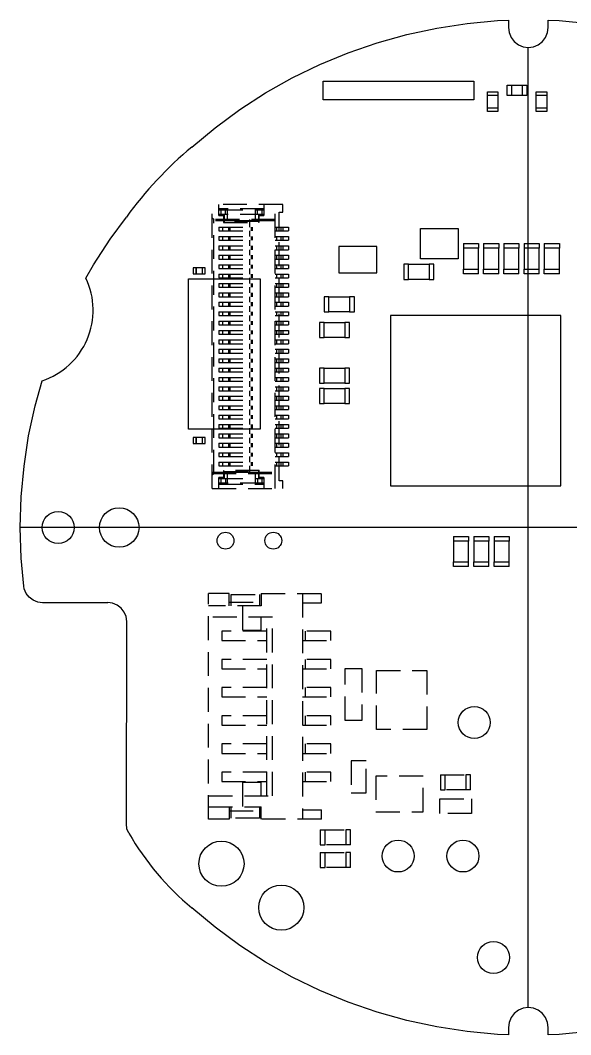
# Model space of a CAD drawing. Extents: x -127 to -72.9, y 73 to 127.
# Drawn here: x -127 to -97.7, y 73 to 127 of the extents above; entities that cross this region are included whole.
import ezdxf

# ---------------------------------------------------------------- set-up
doc = ezdxf.new("R2010")
doc.units = 0
doc.linetypes.add('HIDDEN', pattern=[1.905, 1.27, -0.635])
doc.layers.get('0').update_dxf_attribs({"linetype": 'CONTINUOUS'})

msp = doc.modelspace()

# ---------------------------------------------------------------- linework, layer by layer
at = {"color": 7, "linetype": 'CONTINUOUS'}
for p, q in [((-104.869, 126.57), (-103.256, 126.815)), ((-103.256, 126.815), (-101.631, 126.963)), ((-101.631, 126.963), (-101.05, 126.981)), ((-101.05, 126.98), (-101.059, 126.6)), ((-101.05, 126.981), (-101.05, 126.98)), ((-98.95, 126.981), (-98.369, 126.963)), ((-98.95, 126.6), (-98.95, 126.981)), ((-98.369, 126.963), (-96.744, 126.815)), ((-106.464, 126.227), (-104.869, 126.57)), ((-101.059, 126.6), (-101.023, 126.326)), ((-101.023, 126.326), (-100.917, 126.07)), ((-99.083, 126.07), (-98.977, 126.326)), ((-98.977, 126.326), (-98.941, 126.6)), ((-98.941, 126.6), (-98.95, 126.6)), ((-109.579, 125.257), (-108.036, 125.789)), ((-108.036, 125.789), (-106.464, 126.227)), ((-100.917, 126.07), (-100.749, 125.851)), ((-100.749, 125.851), (-100.53, 125.683)), ((-99.47, 125.683), (-99.251, 125.851)), ((-99.251, 125.851), (-99.083, 126.07)), ((-111.086, 124.633), (-109.579, 125.257)), ((-100.53, 125.683), (-100.274, 125.577)), ((-100.274, 125.577), (-100, 125.541)), ((-100, 125.541), (-99.726, 125.577)), ((-99.726, 125.577), (-99.47, 125.683)), ((-112.553, 123.918), (-111.086, 124.633)), ((-113.975, 123.117), (-112.553, 123.918)), ((-110.9, 122.75), (-110.9, 123.75)), ((-110.9, 123.75), (-102.9, 123.75)), ((-102.9, 123.75), (-102.9, 122.75)), ((-115.345, 122.231), (-113.975, 123.117)), ((-102.175, 122.125), (-102.175, 123.175)), ((-102.175, 123.175), (-101.625, 123.175)), ((-101.625, 123.175), (-101.625, 122.125)), ((-101.125, 123.525), (-100.075, 123.525)), ((-101.125, 122.975), (-101.125, 123.525)), ((-100.875, 122.975), (-100.875, 123.525)), ((-100.325, 123.525), (-100.325, 122.975)), ((-100.075, 123.525), (-100.075, 122.975)), ((-99.575, 122.125), (-99.575, 123.175)), ((-99.575, 123.175), (-99.025, 123.175)), ((-99.025, 123.175), (-99.025, 122.125)), ((-102.9, 122.75), (-110.9, 122.75)), ((-101.625, 122.975), (-102.175, 122.975)), ((-100.075, 122.975), (-101.125, 122.975)), ((-99.025, 122.975), (-99.575, 122.975)), ((-116.659, 121.264), (-115.345, 122.231)), ((-102.175, 122.325), (-101.625, 122.325)), ((-101.625, 122.125), (-102.175, 122.125)), ((-99.575, 122.325), (-99.025, 122.325)), ((-99.025, 122.125), (-99.575, 122.125)), ((-117.89, 120.238), (-116.659, 121.264)), ((-122.231, 115.345), (-121.371, 116.513)), ((-105.725, 115.9), (-103.725, 115.9)), ((-105.725, 114.3), (-105.725, 115.9)), ((-103.725, 115.9), (-103.725, 114.3)), ((-123.117, 113.975), (-122.231, 115.345)), ((-110.075, 114.95), (-110.075, 113.55)), ((-108.05, 114.95), (-110.075, 114.95)), ((-108.05, 113.55), (-108.05, 114.95)), ((-103.45, 115.1), (-103.45, 113.75)), ((-103.45, 115.1), (-102.65, 115.1)), ((-102.65, 115.1), (-102.65, 114.85)), ((-102.375, 115.1), (-102.375, 113.75)), ((-102.375, 115.1), (-101.575, 115.1)), ((-101.575, 115.1), (-101.575, 114.85)), ((-101.3, 115.1), (-101.3, 113.75)), ((-101.3, 115.1), (-100.5, 115.1)), ((-100.5, 115.1), (-100.5, 114.85)), ((-100.225, 115.1), (-100.225, 113.75)), ((-100.225, 115.1), (-99.425, 115.1)), ((-99.425, 115.1), (-99.425, 114.85)), ((-99.15, 115.1), (-99.15, 113.75)), ((-99.15, 115.1), (-98.35, 115.1)), ((-98.35, 115.1), (-98.35, 114.85)), ((-102.65, 114.85), (-103.45, 114.85)), ((-102.65, 113.5), (-102.65, 114.85)), ((-101.575, 114.85), (-102.375, 114.85)), ((-101.575, 113.5), (-101.575, 114.85)), ((-100.5, 114.85), (-101.3, 114.85)), ((-100.5, 113.5), (-100.5, 114.85)), ((-99.425, 114.85), (-100.225, 114.85)), ((-99.425, 113.5), (-99.425, 114.85)), ((-98.35, 114.85), (-99.15, 114.85)), ((-98.35, 113.5), (-98.35, 114.85)), ((-123.521, 113.257), (-123.117, 113.975)), ((-106.625, 114), (-106.625, 113.2)), ((-106.375, 114), (-106.625, 114)), ((-106.375, 113.2), (-106.375, 114)), ((-106.375, 114), (-105.275, 114)), ((-103.725, 114.3), (-105.725, 114.3)), ((-105.275, 114), (-105.275, 113.2)), ((-105.025, 114), (-105.275, 114)), ((-105.025, 113.2), (-105.025, 114)), ((-117.815, 113.815), (-117.815, 113.485)), ((-117.185, 113.815), (-117.815, 113.815)), ((-117.815, 113.485), (-117.185, 113.485)), ((-117.665, 113.485), (-117.665, 113.815)), ((-117.665, 113.815), (-117.665, 113.485)), ((-117.335, 113.815), (-117.335, 113.485)), ((-117.185, 113.485), (-117.185, 113.815)), ((-110.075, 113.55), (-108.05, 113.55)), ((-103.45, 113.75), (-102.65, 113.75)), ((-103.45, 113.5), (-103.45, 113.75)), ((-102.65, 113.5), (-103.45, 113.5)), ((-102.375, 113.75), (-101.575, 113.75)), ((-102.375, 113.5), (-102.375, 113.75)), ((-101.575, 113.5), (-102.375, 113.5)), ((-101.3, 113.75), (-100.5, 113.75)), ((-101.3, 113.5), (-101.3, 113.75)), ((-100.5, 113.5), (-101.3, 113.5)), ((-100.225, 113.75), (-99.425, 113.75)), ((-100.225, 113.5), (-100.225, 113.75)), ((-99.425, 113.5), (-100.225, 113.5)), ((-99.15, 113.75), (-98.35, 113.75)), ((-99.15, 113.5), (-99.15, 113.75)), ((-98.35, 113.5), (-99.15, 113.5)), ((-118.075, 105.225), (-118.075, 113.225)), ((-118.075, 113.225), (-114.25, 113.225)), ((-114.25, 113.225), (-114.25, 105.225)), ((-106.625, 113.2), (-106.375, 113.2)), ((-105.275, 113.2), (-106.375, 113.2)), ((-105.275, 113.2), (-105.025, 113.2)), ((-110.85, 112.275), (-110.85, 111.475)), ((-110.6, 112.275), (-110.85, 112.275)), ((-110.6, 112.275), (-109.5, 112.275)), ((-110.6, 111.475), (-110.6, 112.275)), ((-109.5, 112.275), (-109.5, 111.475)), ((-109.25, 112.275), (-109.5, 112.275)), ((-109.25, 111.475), (-109.25, 112.275)), ((-110.85, 111.475), (-110.6, 111.475)), ((-109.5, 111.475), (-110.6, 111.475)), ((-109.5, 111.475), (-109.25, 111.475)), ((-107.325, 111.275), (-107.325, 102.225)), ((-98.275, 111.275), (-107.325, 111.275)), ((-98.275, 102.225), (-98.275, 111.275)), ((-111.1, 110.9), (-111.1, 110.1)), ((-110.85, 110.9), (-111.1, 110.9)), ((-110.85, 110.9), (-109.75, 110.9)), ((-110.85, 110.1), (-110.85, 110.9)), ((-109.75, 110.9), (-109.75, 110.1)), ((-109.5, 110.9), (-109.75, 110.9)), ((-109.5, 110.1), (-109.5, 110.9)), ((-111.1, 110.1), (-110.85, 110.1)), ((-109.75, 110.1), (-110.85, 110.1)), ((-109.75, 110.1), (-109.5, 110.1)), ((-111.1, 108.475), (-111.1, 107.675)), ((-110.85, 108.475), (-111.1, 108.475)), ((-110.85, 107.675), (-110.85, 108.475)), ((-110.85, 108.475), (-109.75, 108.475)), ((-109.75, 108.475), (-109.75, 107.675)), ((-109.5, 108.475), (-109.75, 108.475)), ((-109.5, 107.675), (-109.5, 108.475)), ((-126.227, 106.464), (-125.853, 107.806)), ((-111.1, 107.675), (-110.85, 107.675)), ((-111.1, 107.4), (-111.1, 106.6)), ((-110.85, 107.4), (-111.1, 107.4)), ((-109.75, 107.675), (-110.85, 107.675)), ((-110.85, 107.4), (-109.75, 107.4)), ((-110.85, 106.6), (-110.85, 107.4)), ((-109.75, 107.675), (-109.5, 107.675)), ((-109.75, 107.4), (-109.75, 106.6)), ((-109.5, 107.4), (-109.75, 107.4)), ((-109.5, 106.6), (-109.5, 107.4)), ((-126.57, 104.869), (-126.227, 106.464)), ((-111.1, 106.6), (-110.85, 106.6)), ((-109.75, 106.6), (-110.85, 106.6)), ((-109.75, 106.6), (-109.5, 106.6)), ((-114.25, 105.225), (-118.075, 105.225)), ((-126.815, 103.256), (-126.57, 104.869)), ((-117.185, 104.79), (-117.815, 104.79)), ((-117.815, 104.79), (-117.815, 104.46)), ((-117.665, 104.46), (-117.665, 104.79)), ((-117.665, 104.79), (-117.665, 104.46)), ((-117.335, 104.79), (-117.335, 104.46)), ((-117.185, 104.46), (-117.185, 104.79)), ((-117.815, 104.46), (-117.185, 104.46)), ((-126.963, 101.631), (-126.815, 103.256)), ((-107.325, 102.225), (-98.275, 102.225)), ((-127.012, 100), (-126.963, 101.631)), ((-72.988, 100), (-127.012, 100)), ((-126.963, 98.369), (-127.012, 100)), ((-103.975, 99.525), (-103.975, 98.175)), ((-103.975, 99.525), (-103.175, 99.525)), ((-103.175, 99.525), (-103.175, 99.275)), ((-102.9, 99.525), (-102.9, 98.175)), ((-102.9, 99.525), (-102.1, 99.525)), ((-102.1, 99.525), (-102.1, 99.275)), ((-101.825, 99.525), (-101.825, 98.175)), ((-101.825, 99.525), (-101.025, 99.525)), ((-101.025, 99.525), (-101.025, 99.275)), ((-103.175, 99.275), (-103.975, 99.275)), ((-103.175, 97.925), (-103.175, 99.275)), ((-102.1, 99.275), (-102.9, 99.275)), ((-102.1, 97.925), (-102.1, 99.275)), ((-101.025, 99.275), (-101.825, 99.275)), ((-101.025, 97.925), (-101.025, 99.275)), ((-126.828, 96.884), (-126.963, 98.369)), ((-103.975, 98.175), (-103.175, 98.175)), ((-103.975, 97.925), (-103.975, 98.175)), ((-103.175, 97.925), (-103.975, 97.925)), ((-102.9, 98.175), (-102.1, 98.175)), ((-102.9, 97.925), (-102.9, 98.175)), ((-102.1, 97.925), (-102.9, 97.925)), ((-101.825, 98.175), (-101.025, 98.175)), ((-101.825, 97.925), (-101.825, 98.175)), ((-101.025, 97.925), (-101.825, 97.925)), ((-126.82, 96.885), (-126.828, 96.884)), ((-126.801, 96.739), (-126.82, 96.885)), ((-126.7, 96.496), (-126.801, 96.739)), ((-126.54, 96.287), (-126.7, 96.496)), ((-126.331, 96.127), (-126.54, 96.287)), ((-126.087, 96.026), (-126.331, 96.127)), ((-125.826, 95.991), (-126.087, 96.026)), ((-122.364, 96), (-125.826, 95.991)), ((-122.364, 96.009), (-122.364, 96)), ((-122.103, 95.974), (-122.364, 96.009)), ((-121.86, 95.873), (-122.103, 95.974)), ((-121.651, 95.713), (-121.86, 95.873)), ((-121.491, 95.504), (-121.651, 95.713)), ((-121.39, 95.261), (-121.491, 95.504)), ((-121.356, 95), (-121.39, 95.261)), ((-121.364, 84.238), (-121.356, 95)), ((-121.339, 83.977), (-121.373, 84.238)), ((-121.373, 84.238), (-121.364, 84.238)), ((-121.238, 83.734), (-121.339, 83.977)), ((-116.659, 78.736), (-117.89, 79.762)), ((-115.345, 77.769), (-116.659, 78.736)), ((-113.975, 76.883), (-115.345, 77.769)), ((-112.553, 76.082), (-113.975, 76.883)), ((-111.086, 75.367), (-112.553, 76.082)), ((-109.579, 74.743), (-111.086, 75.367)), ((-108.036, 74.211), (-109.579, 74.743)), ((-106.464, 73.773), (-108.036, 74.211)), ((-100.917, 73.93), (-101.023, 73.674)), ((-100.749, 74.149), (-100.917, 73.93)), ((-100.53, 74.317), (-100.749, 74.149)), ((-100.274, 74.423), (-100.53, 74.317)), ((-100, 74.459), (-100.274, 74.423)), ((-99.726, 74.423), (-100, 74.459)), ((-99.47, 74.317), (-99.726, 74.423)), ((-99.251, 74.149), (-99.47, 74.317)), ((-99.083, 73.93), (-99.251, 74.149)), ((-98.977, 73.674), (-99.083, 73.93)), ((-104.869, 73.43), (-106.464, 73.773)), ((-103.256, 73.185), (-104.869, 73.43)), ((-101.023, 73.674), (-101.059, 73.4)), ((-101.059, 73.4), (-101.05, 73.4)), ((-101.05, 73.4), (-101.05, 73.019)), ((-98.941, 73.4), (-98.977, 73.674)), ((-98.95, 73.02), (-98.941, 73.4)), ((-101.631, 73.037), (-103.256, 73.185)), ((-101.05, 73.019), (-101.631, 73.037)), ((-98.369, 73.037), (-98.95, 73.019)), ((-98.95, 73.019), (-98.95, 73.02)), ((-96.744, 73.185), (-98.369, 73.037))]:
    msp.add_line(p, q, dxfattribs=at)
at = {"color": 7, "linetype": 'HIDDEN'}
for p, q in [((-116.805, 102.078), (-116.805, 117.178)), ((-113.055, 117.178), (-116.805, 117.178)), ((-116.455, 116.603), (-116.455, 117.178)), ((-114.055, 117.178), (-114.055, 116.603)), ((-113.455, 102.078), (-113.455, 117.178)), ((-113.055, 116.778), (-113.055, 117.178)), ((-114.055, 116.953), (-116.455, 116.953)), ((-116.455, 116.903), (-114.055, 116.903)), ((-114.055, 116.653), (-116.455, 116.653)), ((-116.455, 116.603), (-116.205, 116.603)), ((-116.355, 116.903), (-116.355, 116.653)), ((-116.205, 116.603), (-116.155, 116.653)), ((-116.205, 116.603), (-116.205, 116.228)), ((-116.155, 116.278), (-116.155, 116.653)), ((-116.105, 116.653), (-116.105, 116.903)), ((-116.005, 116.903), (-116.005, 116.428)), ((-114.505, 116.428), (-114.505, 116.903)), ((-114.405, 116.653), (-114.405, 116.903)), ((-114.355, 116.653), (-114.355, 116.278)), ((-114.305, 116.603), (-114.355, 116.653)), ((-114.305, 116.603), (-114.055, 116.603)), ((-114.305, 116.228), (-114.305, 116.603)), ((-114.155, 116.653), (-114.155, 116.903)), ((-113.255, 116.778), (-113.055, 116.778)), ((-113.255, 102.478), (-113.255, 116.778)), ((-116.805, 116.478), (-116.705, 116.378)), ((-113.455, 116.378), (-116.805, 116.378)), ((-113.455, 116.32), (-116.805, 116.32)), ((-116.725, 102.858), (-116.725, 116.398)), ((-116.205, 116.228), (-116.155, 116.278)), ((-116.205, 116.228), (-114.305, 116.228)), ((-114.355, 116.278), (-116.155, 116.278)), ((-115.905, 116.328), (-114.605, 116.328)), ((-114.805, 115.978), (-114.805, 116.378)), ((-114.305, 116.228), (-114.355, 116.278)), ((-116.455, 115.978), (-114.675, 115.978)), ((-116.455, 115.978), (-116.455, 115.778)), ((-116.455, 115.778), (-114.675, 115.778)), ((-116.455, 115.478), (-114.675, 115.478)), ((-116.455, 115.478), (-116.455, 115.278)), ((-116.256, 115.978), (-116.256, 115.778)), ((-116.256, 115.478), (-116.256, 115.278)), ((-115.934, 115.978), (-115.934, 115.778)), ((-115.934, 115.478), (-115.934, 115.278)), ((-115.875, 115.978), (-115.875, 115.778)), ((-115.875, 115.478), (-115.875, 115.278)), ((-114.805, 115.478), (-114.805, 115.778)), ((-114.725, 115.778), (-114.725, 115.978)), ((-114.725, 115.278), (-114.725, 115.478)), ((-114.675, 115.978), (-114.675, 115.778)), ((-114.675, 115.478), (-114.675, 115.278)), ((-113.455, 115.978), (-112.755, 115.978)), ((-113.455, 115.778), (-112.755, 115.778)), ((-113.455, 115.478), (-112.755, 115.478)), ((-113.375, 115.778), (-113.375, 115.978)), ((-113.375, 115.278), (-113.375, 115.478)), ((-113.155, 115.978), (-113.155, 115.778)), ((-113.155, 115.478), (-113.155, 115.278)), ((-113.055, 115.978), (-113.055, 115.778)), ((-113.055, 115.478), (-113.055, 115.278)), ((-112.755, 115.978), (-112.755, 115.778)), ((-112.755, 115.478), (-112.755, 115.278)), ((-116.455, 115.278), (-114.675, 115.278)), ((-116.455, 114.978), (-114.675, 114.978)), ((-116.455, 114.978), (-116.455, 114.778)), ((-116.256, 114.978), (-116.256, 114.778)), ((-115.934, 114.978), (-115.934, 114.778)), ((-115.875, 114.978), (-115.875, 114.778)), ((-114.805, 114.978), (-114.805, 115.278)), ((-114.725, 114.778), (-114.725, 114.978)), ((-114.675, 114.978), (-114.675, 114.778)), ((-113.455, 115.278), (-112.755, 115.278)), ((-113.455, 114.978), (-112.755, 114.978)), ((-113.375, 114.778), (-113.375, 114.978)), ((-113.155, 114.978), (-113.155, 114.778)), ((-113.055, 114.978), (-113.055, 114.778)), ((-112.755, 114.978), (-112.755, 114.778)), ((-116.455, 114.778), (-114.675, 114.778)), ((-116.455, 114.478), (-114.675, 114.478)), ((-116.455, 114.478), (-116.455, 114.278)), ((-116.256, 114.478), (-116.256, 114.278)), ((-115.934, 114.478), (-115.934, 114.278)), ((-115.875, 114.478), (-115.875, 114.278)), ((-114.805, 114.478), (-114.805, 114.778)), ((-114.725, 114.278), (-114.725, 114.478)), ((-114.675, 114.478), (-114.675, 114.278)), ((-113.455, 114.778), (-112.755, 114.778)), ((-113.455, 114.478), (-112.755, 114.478)), ((-113.375, 114.278), (-113.375, 114.478)), ((-113.155, 114.478), (-113.155, 114.278)), ((-113.055, 114.478), (-113.055, 114.278)), ((-112.755, 114.478), (-112.755, 114.278)), ((-116.455, 114.278), (-114.675, 114.278)), ((-116.455, 113.978), (-114.675, 113.978)), ((-116.455, 113.978), (-116.455, 113.778)), ((-116.256, 113.978), (-116.256, 113.778)), ((-115.934, 113.978), (-115.934, 113.778)), ((-115.875, 113.978), (-115.875, 113.778)), ((-114.805, 113.978), (-114.805, 114.278)), ((-114.725, 113.778), (-114.725, 113.978)), ((-114.675, 113.978), (-114.675, 113.778)), ((-113.455, 114.278), (-112.755, 114.278)), ((-113.455, 113.978), (-112.755, 113.978)), ((-113.375, 113.778), (-113.375, 113.978)), ((-113.155, 113.978), (-113.155, 113.778)), ((-113.055, 113.978), (-113.055, 113.778)), ((-112.755, 113.978), (-112.755, 113.778)), ((-116.455, 113.778), (-114.675, 113.778)), ((-116.455, 113.478), (-114.675, 113.478)), ((-116.455, 113.478), (-116.455, 113.278)), ((-116.256, 113.478), (-116.256, 113.278)), ((-115.934, 113.478), (-115.934, 113.278)), ((-115.875, 113.478), (-115.875, 113.278)), ((-114.805, 113.478), (-114.805, 113.778)), ((-114.725, 113.278), (-114.725, 113.478)), ((-114.675, 113.478), (-114.675, 113.278)), ((-113.455, 113.778), (-112.755, 113.778)), ((-113.455, 113.478), (-112.755, 113.478)), ((-113.375, 113.278), (-113.375, 113.478)), ((-113.155, 113.478), (-113.155, 113.278)), ((-113.055, 113.478), (-113.055, 113.278)), ((-112.755, 113.478), (-112.755, 113.278)), ((-116.455, 113.278), (-114.675, 113.278)), ((-116.455, 112.978), (-114.675, 112.978)), ((-116.455, 112.978), (-116.455, 112.778)), ((-116.256, 112.978), (-116.256, 112.778)), ((-115.934, 112.978), (-115.934, 112.778)), ((-115.875, 112.978), (-115.875, 112.778)), ((-114.805, 112.978), (-114.805, 113.278)), ((-114.725, 112.778), (-114.725, 112.978)), ((-114.675, 112.978), (-114.675, 112.778)), ((-113.455, 113.278), (-112.755, 113.278)), ((-113.455, 112.978), (-112.755, 112.978)), ((-113.375, 112.778), (-113.375, 112.978)), ((-113.155, 112.978), (-113.155, 112.778)), ((-113.055, 112.978), (-113.055, 112.778)), ((-112.755, 112.978), (-112.755, 112.778)), ((-116.455, 112.778), (-114.675, 112.778)), ((-116.455, 112.478), (-114.675, 112.478)), ((-116.455, 112.478), (-116.455, 112.278)), ((-116.455, 112.278), (-114.675, 112.278)), ((-116.256, 112.478), (-116.256, 112.278)), ((-115.934, 112.478), (-115.934, 112.278)), ((-115.875, 112.478), (-115.875, 112.278)), ((-114.805, 112.478), (-114.805, 112.778)), ((-114.805, 111.978), (-114.805, 112.278)), ((-114.725, 112.278), (-114.725, 112.478)), ((-114.675, 112.478), (-114.675, 112.278)), ((-113.455, 112.778), (-112.755, 112.778)), ((-113.455, 112.478), (-112.755, 112.478)), ((-113.455, 112.278), (-112.755, 112.278)), ((-113.375, 112.278), (-113.375, 112.478)), ((-113.155, 112.478), (-113.155, 112.278)), ((-113.055, 112.478), (-113.055, 112.278)), ((-112.755, 112.478), (-112.755, 112.278)), ((-116.455, 111.978), (-114.675, 111.978)), ((-116.455, 111.978), (-116.455, 111.778)), ((-116.455, 111.778), (-114.675, 111.778)), ((-116.256, 111.978), (-116.256, 111.778)), ((-115.934, 111.978), (-115.934, 111.778)), ((-115.875, 111.978), (-115.875, 111.778)), ((-114.805, 111.478), (-114.805, 111.778)), ((-114.725, 111.778), (-114.725, 111.978)), ((-114.675, 111.978), (-114.675, 111.778)), ((-113.455, 111.978), (-112.755, 111.978)), ((-113.455, 111.778), (-112.755, 111.778)), ((-113.375, 111.778), (-113.375, 111.978)), ((-113.155, 111.978), (-113.155, 111.778)), ((-113.055, 111.978), (-113.055, 111.778)), ((-112.755, 111.978), (-112.755, 111.778)), ((-116.455, 111.478), (-114.675, 111.478)), ((-116.455, 111.478), (-116.455, 111.278)), ((-116.455, 111.278), (-114.675, 111.278)), ((-116.256, 111.478), (-116.256, 111.278)), ((-115.934, 111.478), (-115.934, 111.278)), ((-115.875, 111.478), (-115.875, 111.278)), ((-114.805, 110.978), (-114.805, 111.278)), ((-114.725, 111.278), (-114.725, 111.478)), ((-114.675, 111.478), (-114.675, 111.278)), ((-113.455, 111.478), (-112.755, 111.478)), ((-113.455, 111.278), (-112.755, 111.278)), ((-113.375, 111.278), (-113.375, 111.478)), ((-113.155, 111.478), (-113.155, 111.278)), ((-113.055, 111.478), (-113.055, 111.278)), ((-112.755, 111.478), (-112.755, 111.278)), ((-116.455, 110.978), (-114.675, 110.978)), ((-116.455, 110.978), (-116.455, 110.778)), ((-116.455, 110.778), (-114.675, 110.778)), ((-116.256, 110.978), (-116.256, 110.778)), ((-115.934, 110.978), (-115.934, 110.778)), ((-115.875, 110.978), (-115.875, 110.778)), ((-114.805, 110.478), (-114.805, 110.778)), ((-114.725, 110.778), (-114.725, 110.978)), ((-114.675, 110.978), (-114.675, 110.778)), ((-113.455, 110.978), (-112.755, 110.978)), ((-113.455, 110.778), (-112.755, 110.778)), ((-113.375, 110.778), (-113.375, 110.978)), ((-113.155, 110.978), (-113.155, 110.778)), ((-113.055, 110.978), (-113.055, 110.778)), ((-112.755, 110.978), (-112.755, 110.778)), ((-116.455, 110.478), (-114.675, 110.478)), ((-116.455, 110.478), (-116.455, 110.278)), ((-116.455, 110.278), (-114.675, 110.278)), ((-116.256, 110.478), (-116.256, 110.278)), ((-115.934, 110.478), (-115.934, 110.278)), ((-115.875, 110.478), (-115.875, 110.278)), ((-114.805, 109.978), (-114.805, 110.278)), ((-114.725, 110.278), (-114.725, 110.478)), ((-114.675, 110.478), (-114.675, 110.278)), ((-113.455, 110.478), (-112.755, 110.478)), ((-113.455, 110.278), (-112.755, 110.278)), ((-113.375, 110.278), (-113.375, 110.478)), ((-113.155, 110.478), (-113.155, 110.278)), ((-113.055, 110.478), (-113.055, 110.278)), ((-112.755, 110.478), (-112.755, 110.278)), ((-116.455, 109.978), (-114.675, 109.978)), ((-116.455, 109.978), (-116.455, 109.778)), ((-116.455, 109.778), (-114.675, 109.778)), ((-116.256, 109.978), (-116.256, 109.778)), ((-115.934, 109.978), (-115.934, 109.778)), ((-115.875, 109.978), (-115.875, 109.778)), ((-114.805, 109.478), (-114.805, 109.778)), ((-114.725, 109.778), (-114.725, 109.978)), ((-114.675, 109.978), (-114.675, 109.778)), ((-113.455, 109.978), (-112.755, 109.978)), ((-113.455, 109.778), (-112.755, 109.778)), ((-113.375, 109.778), (-113.375, 109.978)), ((-113.155, 109.978), (-113.155, 109.778)), ((-113.055, 109.978), (-113.055, 109.778)), ((-112.755, 109.978), (-112.755, 109.778)), ((-116.455, 109.478), (-114.675, 109.478)), ((-116.455, 109.478), (-116.455, 109.278)), ((-116.455, 109.278), (-114.675, 109.278)), ((-116.256, 109.478), (-116.256, 109.278)), ((-115.934, 109.478), (-115.934, 109.278)), ((-115.875, 109.478), (-115.875, 109.278)), ((-114.805, 108.978), (-114.805, 109.278)), ((-114.725, 109.278), (-114.725, 109.478)), ((-114.675, 109.478), (-114.675, 109.278)), ((-113.455, 109.478), (-112.755, 109.478)), ((-113.455, 109.278), (-112.755, 109.278)), ((-113.375, 109.278), (-113.375, 109.478)), ((-113.155, 109.478), (-113.155, 109.278)), ((-113.055, 109.478), (-113.055, 109.278)), ((-112.755, 109.478), (-112.755, 109.278)), ((-116.455, 108.978), (-114.675, 108.978)), ((-116.455, 108.978), (-116.455, 108.778)), ((-116.455, 108.778), (-114.675, 108.778)), ((-116.455, 108.478), (-114.675, 108.478)), ((-116.455, 108.478), (-116.455, 108.278)), ((-116.256, 108.978), (-116.256, 108.778)), ((-116.256, 108.478), (-116.256, 108.278)), ((-115.934, 108.978), (-115.934, 108.778)), ((-115.934, 108.478), (-115.934, 108.278)), ((-115.875, 108.978), (-115.875, 108.778)), ((-115.875, 108.478), (-115.875, 108.278)), ((-114.805, 108.478), (-114.805, 108.778)), ((-114.725, 108.778), (-114.725, 108.978)), ((-114.725, 108.278), (-114.725, 108.478)), ((-114.675, 108.978), (-114.675, 108.778)), ((-114.675, 108.478), (-114.675, 108.278)), ((-113.455, 108.978), (-112.755, 108.978)), ((-113.455, 108.778), (-112.755, 108.778)), ((-113.455, 108.478), (-112.755, 108.478)), ((-113.375, 108.778), (-113.375, 108.978)), ((-113.375, 108.278), (-113.375, 108.478)), ((-113.155, 108.978), (-113.155, 108.778)), ((-113.155, 108.478), (-113.155, 108.278)), ((-113.055, 108.978), (-113.055, 108.778)), ((-113.055, 108.478), (-113.055, 108.278)), ((-112.755, 108.978), (-112.755, 108.778)), ((-112.755, 108.478), (-112.755, 108.278)), ((-116.455, 108.278), (-114.675, 108.278)), ((-116.455, 107.978), (-114.675, 107.978)), ((-116.455, 107.978), (-116.455, 107.778)), ((-116.256, 107.978), (-116.256, 107.778)), ((-115.934, 107.978), (-115.934, 107.778)), ((-115.875, 107.978), (-115.875, 107.778)), ((-114.805, 107.978), (-114.805, 108.278)), ((-114.725, 107.778), (-114.725, 107.978)), ((-114.675, 107.978), (-114.675, 107.778)), ((-113.455, 108.278), (-112.755, 108.278)), ((-113.455, 107.978), (-112.755, 107.978)), ((-113.375, 107.778), (-113.375, 107.978)), ((-113.155, 107.978), (-113.155, 107.778)), ((-113.055, 107.978), (-113.055, 107.778)), ((-112.755, 107.978), (-112.755, 107.778)), ((-116.455, 107.778), (-114.675, 107.778)), ((-116.455, 107.478), (-114.675, 107.478)), ((-116.455, 107.478), (-116.455, 107.278)), ((-116.256, 107.478), (-116.256, 107.278)), ((-115.934, 107.478), (-115.934, 107.278)), ((-115.875, 107.478), (-115.875, 107.278)), ((-114.805, 107.478), (-114.805, 107.778)), ((-114.725, 107.278), (-114.725, 107.478)), ((-114.675, 107.478), (-114.675, 107.278)), ((-113.455, 107.778), (-112.755, 107.778)), ((-113.455, 107.478), (-112.755, 107.478)), ((-113.375, 107.278), (-113.375, 107.478)), ((-113.155, 107.478), (-113.155, 107.278)), ((-113.055, 107.478), (-113.055, 107.278)), ((-112.755, 107.478), (-112.755, 107.278)), ((-116.455, 107.278), (-114.675, 107.278)), ((-116.455, 106.978), (-114.675, 106.978)), ((-116.455, 106.978), (-116.455, 106.778)), ((-116.256, 106.978), (-116.256, 106.778)), ((-115.934, 106.978), (-115.934, 106.778)), ((-115.875, 106.978), (-115.875, 106.778)), ((-114.805, 106.978), (-114.805, 107.278)), ((-114.725, 106.778), (-114.725, 106.978)), ((-114.675, 106.978), (-114.675, 106.778)), ((-113.455, 107.278), (-112.755, 107.278)), ((-113.455, 106.978), (-112.755, 106.978)), ((-113.375, 106.778), (-113.375, 106.978)), ((-113.155, 106.978), (-113.155, 106.778)), ((-113.055, 106.978), (-113.055, 106.778)), ((-112.755, 106.978), (-112.755, 106.778)), ((-116.455, 106.778), (-114.675, 106.778)), ((-116.455, 106.478), (-114.675, 106.478)), ((-116.455, 106.478), (-116.455, 106.278)), ((-116.256, 106.478), (-116.256, 106.278)), ((-115.934, 106.478), (-115.934, 106.278)), ((-115.875, 106.478), (-115.875, 106.278)), ((-114.805, 106.478), (-114.805, 106.778)), ((-114.725, 106.278), (-114.725, 106.478)), ((-114.675, 106.478), (-114.675, 106.278)), ((-113.455, 106.778), (-112.755, 106.778)), ((-113.455, 106.478), (-112.755, 106.478)), ((-113.375, 106.278), (-113.375, 106.478)), ((-113.155, 106.478), (-113.155, 106.278)), ((-113.055, 106.478), (-113.055, 106.278)), ((-112.755, 106.478), (-112.755, 106.278)), ((-116.455, 106.278), (-114.675, 106.278)), ((-116.455, 105.978), (-114.675, 105.978)), ((-116.455, 105.978), (-116.455, 105.778)), ((-116.455, 105.778), (-114.675, 105.778)), ((-116.256, 105.978), (-116.256, 105.778)), ((-115.934, 105.978), (-115.934, 105.778)), ((-115.875, 105.978), (-115.875, 105.778)), ((-114.805, 105.978), (-114.805, 106.278)), ((-114.805, 105.478), (-114.805, 105.778)), ((-114.725, 105.778), (-114.725, 105.978)), ((-114.675, 105.978), (-114.675, 105.778)), ((-113.455, 106.278), (-112.755, 106.278)), ((-113.455, 105.978), (-112.755, 105.978)), ((-113.455, 105.778), (-112.755, 105.778)), ((-113.375, 105.778), (-113.375, 105.978)), ((-113.155, 105.978), (-113.155, 105.778)), ((-113.055, 105.978), (-113.055, 105.778)), ((-112.755, 105.978), (-112.755, 105.778)), ((-116.455, 105.478), (-114.675, 105.478)), ((-116.455, 105.478), (-116.455, 105.278)), ((-116.455, 105.278), (-114.675, 105.278)), ((-116.256, 105.478), (-116.256, 105.278)), ((-115.934, 105.478), (-115.934, 105.278)), ((-115.875, 105.478), (-115.875, 105.278)), ((-114.805, 104.978), (-114.805, 105.278)), ((-114.725, 105.278), (-114.725, 105.478)), ((-114.675, 105.478), (-114.675, 105.278)), ((-113.455, 105.478), (-112.755, 105.478)), ((-113.455, 105.278), (-112.755, 105.278)), ((-113.375, 105.278), (-113.375, 105.478)), ((-113.155, 105.478), (-113.155, 105.278)), ((-113.055, 105.478), (-113.055, 105.278)), ((-112.755, 105.478), (-112.755, 105.278)), ((-116.455, 104.978), (-114.675, 104.978)), ((-116.455, 104.978), (-116.455, 104.778)), ((-116.455, 104.778), (-114.675, 104.778)), ((-116.256, 104.978), (-116.256, 104.778)), ((-115.934, 104.978), (-115.934, 104.778)), ((-115.875, 104.978), (-115.875, 104.778)), ((-114.805, 104.478), (-114.805, 104.778)), ((-114.725, 104.778), (-114.725, 104.978)), ((-114.675, 104.978), (-114.675, 104.778)), ((-113.455, 104.978), (-112.755, 104.978)), ((-113.455, 104.778), (-112.755, 104.778)), ((-113.375, 104.778), (-113.375, 104.978)), ((-113.155, 104.978), (-113.155, 104.778)), ((-113.055, 104.978), (-113.055, 104.778)), ((-112.755, 104.978), (-112.755, 104.778)), ((-116.455, 104.478), (-114.675, 104.478)), ((-116.455, 104.478), (-116.455, 104.278)), ((-116.455, 104.278), (-114.675, 104.278)), ((-116.256, 104.478), (-116.256, 104.278)), ((-115.934, 104.478), (-115.934, 104.278)), ((-115.875, 104.478), (-115.875, 104.278)), ((-114.805, 103.978), (-114.805, 104.278)), ((-114.725, 104.278), (-114.725, 104.478)), ((-114.675, 104.478), (-114.675, 104.278)), ((-113.455, 104.478), (-112.755, 104.478)), ((-113.455, 104.278), (-112.755, 104.278)), ((-113.375, 104.278), (-113.375, 104.478)), ((-113.155, 104.478), (-113.155, 104.278)), ((-113.055, 104.478), (-113.055, 104.278)), ((-112.755, 104.478), (-112.755, 104.278)), ((-116.455, 103.978), (-114.675, 103.978)), ((-116.455, 103.978), (-116.455, 103.778)), ((-116.455, 103.778), (-114.675, 103.778)), ((-116.256, 103.978), (-116.256, 103.778)), ((-115.934, 103.978), (-115.934, 103.778)), ((-115.875, 103.978), (-115.875, 103.778)), ((-114.805, 103.478), (-114.805, 103.778)), ((-114.725, 103.778), (-114.725, 103.978)), ((-114.675, 103.978), (-114.675, 103.778)), ((-113.455, 103.978), (-112.755, 103.978)), ((-113.455, 103.778), (-112.755, 103.778)), ((-113.375, 103.778), (-113.375, 103.978)), ((-113.155, 103.978), (-113.155, 103.778)), ((-113.055, 103.978), (-113.055, 103.778)), ((-112.755, 103.978), (-112.755, 103.778)), ((-116.455, 103.478), (-114.675, 103.478)), ((-116.455, 103.478), (-116.455, 103.278)), ((-116.455, 103.278), (-114.675, 103.278)), ((-116.256, 103.478), (-116.256, 103.278)), ((-115.934, 103.478), (-115.934, 103.278)), ((-115.875, 103.478), (-115.875, 103.278)), ((-114.805, 102.878), (-114.805, 103.278)), ((-114.725, 103.278), (-114.725, 103.478)), ((-114.675, 103.478), (-114.675, 103.278)), ((-113.455, 103.478), (-112.755, 103.478)), ((-113.455, 103.278), (-112.755, 103.278)), ((-113.375, 103.278), (-113.375, 103.478)), ((-113.155, 103.478), (-113.155, 103.278)), ((-113.055, 103.478), (-113.055, 103.278)), ((-112.755, 103.478), (-112.755, 103.278)), ((-116.805, 102.936), (-113.455, 102.936)), ((-116.805, 102.878), (-113.455, 102.878)), ((-116.705, 102.878), (-116.805, 102.778)), ((-116.455, 102.078), (-116.455, 102.653)), ((-116.205, 102.653), (-116.455, 102.653)), ((-116.455, 102.603), (-114.055, 102.603)), ((-116.355, 102.603), (-116.355, 102.353)), ((-116.205, 103.028), (-116.155, 102.978)), ((-116.205, 103.028), (-116.205, 102.653)), ((-114.305, 103.028), (-116.205, 103.028)), ((-116.205, 102.653), (-116.155, 102.603)), ((-116.155, 102.978), (-114.355, 102.978)), ((-116.155, 102.603), (-116.155, 102.978)), ((-116.105, 102.603), (-116.105, 102.353)), ((-116.005, 102.828), (-116.005, 102.353)), ((-114.605, 102.928), (-115.905, 102.928)), ((-114.505, 102.353), (-114.505, 102.828)), ((-114.405, 102.603), (-114.405, 102.353)), ((-114.305, 103.028), (-114.355, 102.978)), ((-114.355, 102.978), (-114.355, 102.603)), ((-114.305, 102.653), (-114.355, 102.603)), ((-114.305, 102.653), (-114.305, 103.028)), ((-114.055, 102.653), (-114.305, 102.653)), ((-114.155, 102.353), (-114.155, 102.603)), ((-114.055, 102.653), (-114.055, 102.078)), ((-116.805, 102.078), (-113.055, 102.078)), ((-114.055, 102.353), (-116.455, 102.353)), ((-116.455, 102.303), (-114.055, 102.303)), ((-113.055, 102.478), (-113.255, 102.478)), ((-113.055, 102.078), (-113.055, 102.478)), ((-117.002, 84.484), (-117.002, 96.484)), ((-115.902, 96.484), (-117.002, 96.484)), ((-115.902, 95.834), (-115.902, 96.484)), ((-115.802, 95.834), (-115.802, 96.434)), ((-115.802, 96.434), (-114.302, 96.434)), ((-114.302, 96.434), (-114.302, 95.834)), ((-114.202, 96.484), (-114.202, 95.834)), ((-114.202, 96.484), (-111.002, 96.484)), ((-112.002, 96.484), (-112.002, 84.484)), ((-111.002, 95.984), (-111.002, 96.484)), ((-114.202, 95.834), (-117.002, 95.834)), ((-115.902, 96.034), (-114.202, 96.034)), ((-115.202, 95.834), (-115.202, 94.534)), ((-112.002, 95.984), (-111.002, 95.984)), ((-113.602, 95.234), (-117.002, 95.234)), ((-114.202, 94.534), (-114.202, 95.234)), ((-113.902, 85.734), (-113.902, 95.234)), ((-113.602, 85.734), (-113.602, 95.234)), ((-116.302, 94.484), (-116.302, 93.984)), ((-113.902, 94.484), (-116.302, 94.484)), ((-115.202, 94.534), (-114.202, 94.534)), ((-110.502, 94.484), (-112.004, 94.484)), ((-111.852, 93.984), (-111.852, 94.484)), ((-110.502, 93.984), (-110.502, 94.484)), ((-116.302, 93.984), (-113.902, 93.984)), ((-112.003, 93.984), (-110.502, 93.984)), ((-116.302, 92.984), (-116.302, 92.484)), ((-113.902, 92.984), (-116.302, 92.984)), ((-110.502, 92.984), (-112.004, 92.984)), ((-111.852, 92.484), (-111.852, 92.984)), ((-110.502, 92.484), (-110.502, 92.984)), ((-116.302, 92.484), (-113.902, 92.484)), ((-112.003, 92.484), (-110.502, 92.484)), ((-109.747, 92.496), (-108.855, 92.495)), ((-109.747, 89.736), (-109.747, 92.496)), ((-108.855, 92.495), (-108.855, 89.736)), ((-108.075, 89.262), (-108.075, 92.387)), ((-108.075, 92.387), (-105.4, 92.387)), ((-105.4, 92.387), (-105.4, 89.262)), ((-116.302, 91.484), (-116.302, 90.984)), ((-113.902, 91.484), (-116.302, 91.484)), ((-110.502, 91.484), (-112.004, 91.484)), ((-111.852, 90.984), (-111.852, 91.484)), ((-110.502, 90.984), (-110.502, 91.484)), ((-116.302, 90.984), (-113.902, 90.984)), ((-112.003, 90.984), (-110.502, 90.984)), ((-116.302, 89.984), (-116.302, 89.484)), ((-113.902, 89.984), (-116.302, 89.984)), ((-110.502, 89.984), (-112.004, 89.984)), ((-111.852, 89.484), (-111.852, 89.984)), ((-110.502, 89.484), (-110.502, 89.984)), ((-108.855, 89.736), (-109.747, 89.736)), ((-116.302, 89.484), (-113.902, 89.484)), ((-112.003, 89.484), (-110.502, 89.484)), ((-105.4, 89.262), (-108.075, 89.262)), ((-116.302, 88.484), (-116.302, 87.984)), ((-113.902, 88.484), (-116.302, 88.484)), ((-116.302, 87.984), (-113.902, 87.984)), ((-110.502, 88.484), (-112.004, 88.484)), ((-112.003, 87.984), (-110.502, 87.984)), ((-111.852, 87.984), (-111.852, 88.484)), ((-110.502, 87.984), (-110.502, 88.484)), ((-109.421, 87.58), (-109.421, 85.888)), ((-108.625, 87.58), (-109.421, 87.58)), ((-108.625, 85.888), (-108.625, 87.58)), ((-116.302, 86.984), (-116.302, 86.484)), ((-113.902, 86.984), (-116.302, 86.984)), ((-110.502, 86.984), (-112.004, 86.984)), ((-111.852, 86.484), (-111.852, 86.984)), ((-110.502, 86.484), (-110.502, 86.984)), ((-116.302, 86.484), (-113.902, 86.484)), ((-115.202, 86.434), (-115.202, 85.134)), ((-114.202, 86.434), (-115.202, 86.434)), ((-114.202, 85.734), (-114.202, 86.434)), ((-112.003, 86.484), (-110.502, 86.484)), ((-108.1, 86.775), (-108.1, 84.875)), ((-105.6, 86.775), (-108.1, 86.775)), ((-105.6, 84.875), (-105.6, 86.775)), ((-104.675, 86.85), (-104.675, 86.05)), ((-104.675, 86.85), (-103.325, 86.85)), ((-104.425, 86.05), (-104.425, 86.85)), ((-103.325, 86.85), (-103.325, 86.05)), ((-103.075, 86.85), (-103.325, 86.85)), ((-103.075, 86.05), (-103.075, 86.85)), ((-109.421, 85.888), (-108.625, 85.888)), ((-104.675, 86.05), (-104.425, 86.05)), ((-103.075, 86.05), (-104.425, 86.05)), ((-117.002, 85.734), (-113.602, 85.734)), ((-104.705, 85.575), (-103.013, 85.575)), ((-104.705, 84.779), (-104.705, 85.575)), ((-103.013, 85.575), (-103.013, 84.779)), ((-117.002, 85.134), (-114.202, 85.134)), ((-115.902, 85.134), (-115.902, 84.484)), ((-115.902, 84.934), (-114.202, 84.934)), ((-115.802, 84.534), (-115.802, 85.134)), ((-114.302, 85.134), (-114.302, 84.534)), ((-114.202, 84.484), (-114.202, 85.134)), ((-112.002, 84.984), (-111.002, 84.984)), ((-111.002, 84.484), (-111.002, 84.984)), ((-108.1, 84.875), (-105.6, 84.875)), ((-103.013, 84.779), (-104.705, 84.779)), ((-115.902, 84.484), (-117.002, 84.484)), ((-114.302, 84.534), (-115.802, 84.534)), ((-111.002, 84.484), (-114.202, 84.484)), ((-111.061, 83.92), (-111.061, 83.12)), ((-111.061, 83.92), (-109.711, 83.92)), ((-110.811, 83.12), (-110.811, 83.92)), ((-109.71, 83.92), (-109.71, 83.12)), ((-109.46, 83.92), (-109.71, 83.92)), ((-109.46, 83.12), (-109.46, 83.92)), ((-111.061, 83.12), (-110.811, 83.12)), ((-109.46, 83.12), (-110.81, 83.12)), ((-111.061, 82.72), (-111.061, 81.92)), ((-111.061, 82.72), (-109.711, 82.72)), ((-110.811, 81.92), (-110.811, 82.72)), ((-109.71, 82.72), (-109.71, 81.92)), ((-109.46, 82.72), (-109.71, 82.72)), ((-109.46, 81.92), (-109.46, 82.72)), ((-111.061, 81.92), (-110.811, 81.92)), ((-109.46, 81.92), (-110.81, 81.92))]:
    msp.add_line(p, q, dxfattribs=at)
at = {"color": 7, "linetype": 'CONTINUOUS'}
msp.add_lwpolyline([(-100, 74.459), (-100, 103.065), (-100, 125.541)], dxfattribs=at)
for centre, radius in [((-121.75, 100), 1.05), ((-125, 100), 0.85), ((-116.1, 99.3), 0.45), ((-113.56, 99.3), 0.45), ((-102.875, 89.625), 0.85), ((-116.317, 82.113), 1.2), ((-106.925, 82.525), 0.85), ((-103.475, 82.525), 0.85), ((-113.137, 79.781), 1.2), ((-101.85, 77.125), 0.85)]:
    msp.add_circle(centre, radius, dxfattribs=at)
for centre, radius, start, end in [((-104.737, 104.456), 20.544, 129.8077, 144.065), ((-127.087, 111.558), 3.95, 288.1975, 25.4767), ((-108.371, 91.183), 14.868, 210.0708, 230.1923)]:
    msp.add_arc(centre, radius, start, end, dxfattribs=at)
at = {"color": 7, "linetype": 'HIDDEN'}
for centre, start, end in [((-115.905, 116.428), 180, 270), ((-114.605, 116.428), 270, 0), ((-115.905, 102.828), 90, 180), ((-114.605, 102.828), 360, 90)]:
    msp.add_arc(centre, 0.1, start, end, dxfattribs=at)

doc.saveas('drawing.dxf')
